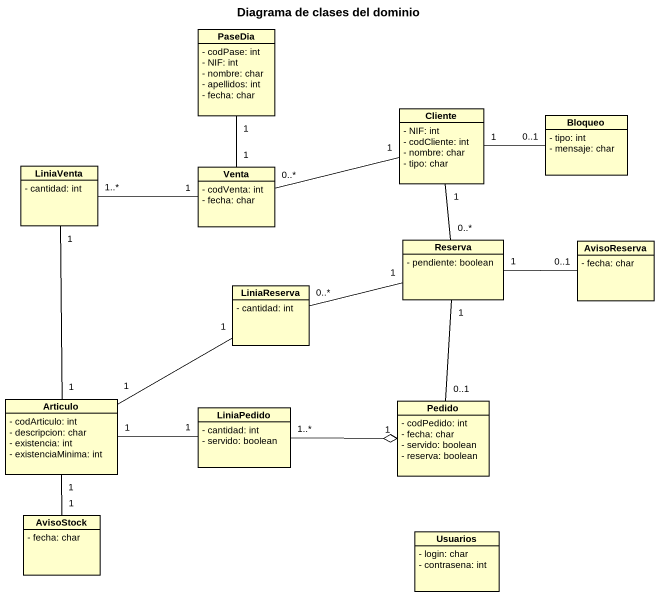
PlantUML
@startuml
title Diagrama de clases del dominio
hide circle
hide empty members
skinparam classAttributeIconSize 0
class PaseDia {
  - codPase: int
  - NIF: int
  - nombre: char
  - apellidos: int
  - fecha: char
}
class Cliente {
  - NIF: int
  - codCliente: int
  - nombre: char
  - tipo: char
}
class Bloqueo {
  - tipo: int
  - mensaje: char
}
class LiniaVenta {
  - cantidad: int
}
class Venta {
  - codVenta: int
  - fecha: char
}
class Reserva {
  - pendiente: boolean
}
class AvisoReserva {
  - fecha: char
}
class LiniaReserva {
  - cantidad: int
}
class Articulo {
  - codArticulo: int
  - descripcion: char
  - existencia: int
  - existenciaMinima: int
}
class LiniaPedido {
  - cantidad: int
  - servido: boolean
}
class Pedido {
  - codPedido: int
  - fecha: char
  - servido: boolean
  - reserva: boolean
}
class AvisoStock {
  - fecha: char
}
class Usuarios {
  - login: char
  - contrasena: int
}
PaseDia "1" -- "1" Venta
Cliente "1" -right- "0..1" Bloqueo
Cliente "1" -left- "0..*" Venta
Cliente "1" -- "0..*" Reserva
Venta "1" -left- "1..*" LiniaVenta
Reserva "1" -right- "0..1" AvisoReserva
Reserva "1" -left- "0..*" LiniaReserva
Reserva "1" -- "0..1" Pedido
LiniaReserva "1" -left- "1" Articulo
Articulo "1" -up- "1" LiniaVenta
Articulo "1" -right- "1" LiniaPedido
Articulo "1" -- "1" AvisoStock
LiniaPedido "1..*" -right-o "1" Pedido
@enduml
